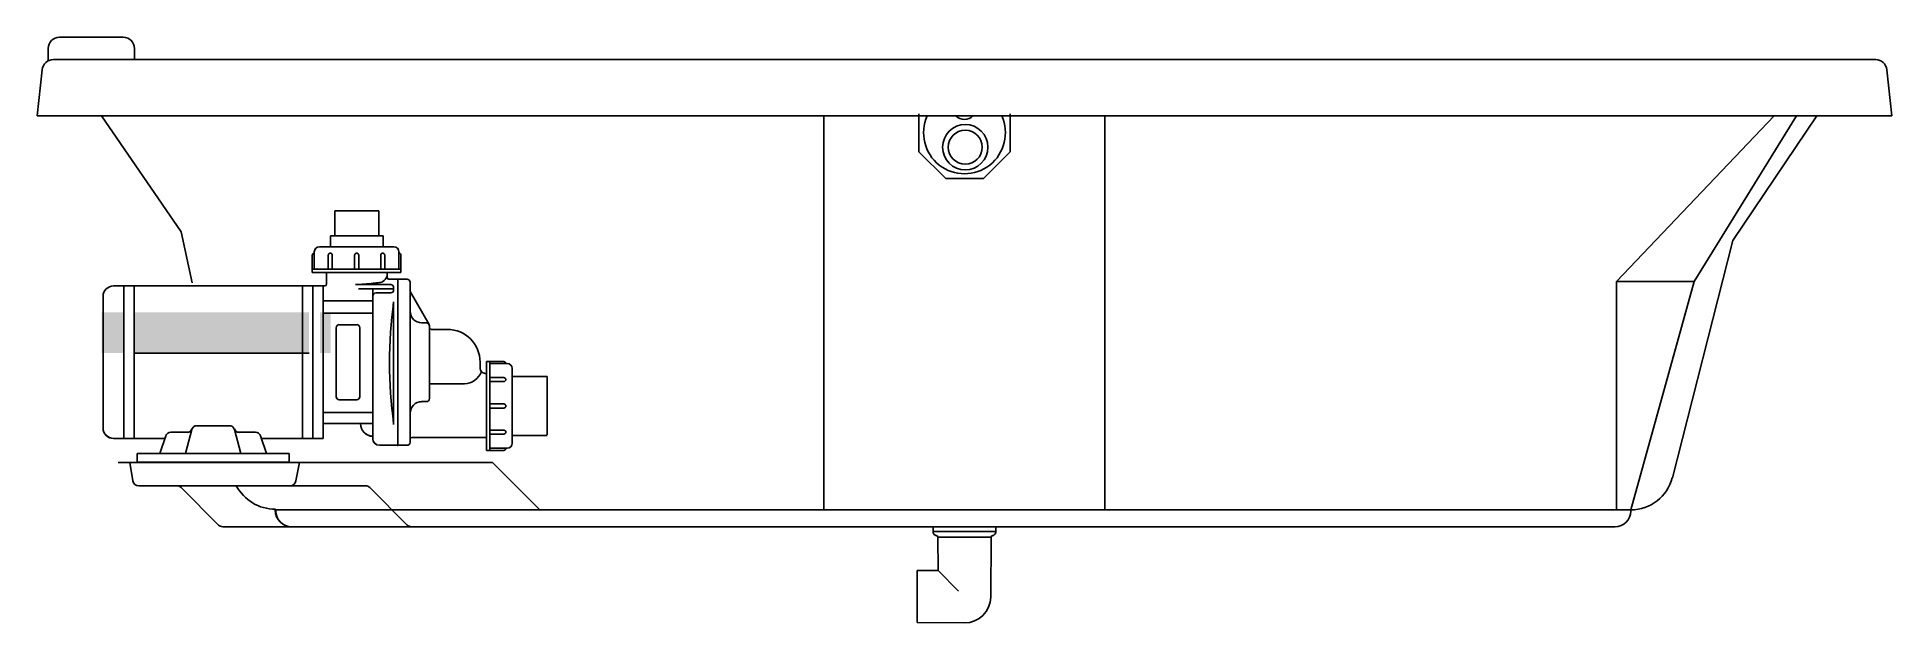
# Model space of a CAD drawing. Header units: millimetres. Extents: x -1269.56 to -1267.91, y 2218.11 to 2218.63.
import ezdxf

# ---------------------------------------------------------------- set-up
doc = ezdxf.new("R2010")
doc.units = ezdxf.units.MM
doc.header["$LTSCALE"] = 10
doc.layers.add('BOMBA-J', color=7, linetype='Continuous')
doc.layers.add('jacuzzi', color=1, linetype='Continuous')

msp = doc.modelspace()

# ---------------------------------------------------------------- hatches: boundary and pattern name
at = {"layer": 'jacuzzi'}
h = msp.add_hatch(color=256, dxfattribs=at)
h.paths.add_polyline_path([(-1269.4735, 2218.3845), (-1269.4735, 2218.3484), (-1269.3179, 2218.3484), (-1269.3179, 2218.3845)])
h.paths.add_polyline_path([(-1269.4831, 2218.3845), (-1269.5024, 2218.3845), (-1269.5024, 2218.3484), (-1269.4831, 2218.3484)])
h.paths.add_polyline_path([(-1269.3083, 2218.3484), (-1269.2986, 2218.3484), (-1269.2986, 2218.3845), (-1269.3083, 2218.3845)])

# ---------------------------------------------------------------- linework, layer by layer
at = {"layer": 'BOMBA-J', "color": 1, "linetype": 'Continuous'}
for p, q in [((-1269.295, 2218.4748), (-1269.2558, 2218.4748)), ((-1269.3088, 2218.4429), (-1269.2425, 2218.4429)), ((-1269.2988, 2218.4525), (-1269.252, 2218.4525)), ((-1269.3133, 2218.4372), (-1269.3133, 2218.4384)), ((-1269.3133, 2218.4372), (-1269.3133, 2218.4384)), ((-1269.3133, 2218.423), (-1269.3133, 2218.4372)), ((-1269.238, 2218.4372), (-1269.238, 2218.4384)), ((-1269.238, 2218.4372), (-1269.238, 2218.4384)), ((-1269.238, 2218.4372), (-1269.238, 2218.423)), ((-1269.3151, 2218.423), (-1269.2362, 2218.423)), ((-1269.3151, 2218.42), (-1269.2362, 2218.42)), ((-1269.3025, 2218.4095), (-1269.3025, 2218.42)), ((-1269.2767, 2218.4092), (-1269.2453, 2218.4092)), ((-1269.2485, 2218.4156), (-1269.2485, 2218.42)), ((-1269.2471, 2218.4142), (-1269.2391, 2218.4142)), ((-1269.2471, 2218.4141), (-1269.2391, 2218.4141)), ((-1269.2391, 2218.2665), (-1269.2391, 2218.4141)), ((-1269.2391, 2218.2665), (-1269.2391, 2218.4141)), ((-1269.2308, 2218.4141), (-1269.2391, 2218.4141)), ((-1269.228, 2218.2693), (-1269.228, 2218.4113)), ((-1269.5012, 2218.3988), (-1269.5012, 2218.2819)), ((-1269.5012, 2218.3988), (-1269.5012, 2218.2818)), ((-1269.4919, 2218.4081), (-1269.3039, 2218.4081)), ((-1269.4826, 2218.4081), (-1269.4826, 2218.2726)), ((-1269.4826, 2218.4081), (-1269.4826, 2218.2725)), ((-1269.4734, 2218.4081), (-1269.4734, 2218.2726)), ((-1269.4734, 2218.4081), (-1269.4734, 2218.2725)), ((-1269.3239, 2218.4081), (-1269.3239, 2218.2725)), ((-1269.3146, 2218.4081), (-1269.3146, 2218.2725)), ((-1269.3053, 2218.4081), (-1269.3053, 2218.2858)), ((-1269.3053, 2218.4061), (-1269.3053, 2218.2857)), ((-1269.3053, 2218.3947), (-1269.2612, 2218.3947)), ((-1269.274, 2218.4055), (-1269.2427, 2218.4055)), ((-1269.2586, 2218.4019), (-1269.2453, 2218.4019)), ((-1269.2427, 2218.4067), (-1269.2427, 2218.4045)), ((-1269.2427, 2218.4066), (-1269.2427, 2218.4045)), ((-1269.2427, 2218.3928), (-1269.2427, 2218.2849)), ((-1269.2111, 2218.3739), (-1269.228, 2218.4031)), ((-1269.3053, 2218.3839), (-1269.2612, 2218.3839)), ((-1269.2939, 2218.3096), (-1269.2939, 2218.3709)), ((-1269.2755, 2218.3736), (-1269.2911, 2218.3736)), ((-1269.2727, 2218.3096), (-1269.2727, 2218.3709)), ((-1269.2136, 2218.3753), (-1269.2178, 2218.3753)), ((-1269.2108, 2218.3081), (-1269.2108, 2218.3725)), ((-1269.195, 2218.3695), (-1269.2094, 2218.3695)), ((-1269.1657, 2218.3348), (-1269.1657, 2218.3403)), ((-1269.1608, 2218.3304), (-1269.1613, 2218.3304)), ((-1269.1601, 2218.3409), (-1269.1601, 2218.262)), ((-1269.1571, 2218.3409), (-1269.1571, 2218.262)), ((-1269.1571, 2218.3391), (-1269.1417, 2218.3391)), ((-1269.1372, 2218.3346), (-1269.1372, 2218.2683)), ((-1269.1372, 2218.3346), (-1269.1372, 2218.2683)), ((-1269.1062, 2218.3276), (-1269.1372, 2218.3276)), ((-1269.1062, 2218.3276), (-1269.1372, 2218.3276)), ((-1269.1062, 2218.3276), (-1269.1062, 2218.2757)), ((-1269.1062, 2218.3276), (-1269.1062, 2218.2794)), ((-1269.1796, 2218.321), (-1269.2108, 2218.321)), ((-1269.3053, 2218.2957), (-1269.2612, 2218.2957)), ((-1269.3053, 2218.2957), (-1269.3053, 2218.2858)), ((-1269.3053, 2218.2957), (-1269.3053, 2218.2857)), ((-1269.2755, 2218.3068), (-1269.2911, 2218.3068)), ((-1269.2612, 2218.2957), (-1269.2612, 2218.2858)), ((-1269.2612, 2218.2957), (-1269.2612, 2218.2857)), ((-1269.2136, 2218.3053), (-1269.2178, 2218.3053)), ((-1269.441, 2218.2781), (-1269.4264, 2218.2781)), ((-1269.441, 2218.278), (-1269.4264, 2218.278)), ((-1269.4223, 2218.2804), (-1269.4278, 2218.2592)), ((-1269.4223, 2218.2804), (-1269.4278, 2218.2592)), ((-1269.4178, 2218.2839), (-1269.4033, 2218.2839)), ((-1269.4178, 2218.2838), (-1269.4033, 2218.2838)), ((-1269.3888, 2218.2839), (-1269.4033, 2218.2839)), ((-1269.3888, 2218.2838), (-1269.4033, 2218.2838)), ((-1269.3843, 2218.2804), (-1269.3787, 2218.2592)), ((-1269.3843, 2218.2804), (-1269.3787, 2218.2592)), ((-1269.3655, 2218.2781), (-1269.3801, 2218.2781)), ((-1269.3655, 2218.278), (-1269.3801, 2218.278)), ((-1269.2612, 2218.2858), (-1269.3053, 2218.2858)), ((-1269.3053, 2218.2858), (-1269.3053, 2218.2726)), ((-1269.3053, 2218.2857), (-1269.3053, 2218.2725)), ((-1269.1062, 2218.2831), (-1269.1062, 2218.2794)), ((-1269.1062, 2218.2794), (-1269.1062, 2218.2757)), ((-1269.4919, 2218.2726), (-1269.4462, 2218.2726)), ((-1269.4919, 2218.2725), (-1269.4462, 2218.2725)), ((-1269.4506, 2218.2592), (-1269.4454, 2218.2749)), ((-1269.4506, 2218.2592), (-1269.4454, 2218.2748)), ((-1269.3559, 2218.2592), (-1269.3611, 2218.2749)), ((-1269.3559, 2218.2592), (-1269.3611, 2218.2748)), ((-1269.3604, 2218.2725), (-1269.3053, 2218.2725)), ((-1269.2612, 2218.2745), (-1269.2612, 2218.2724)), ((-1269.2612, 2218.2744), (-1269.2612, 2218.2723)), ((-1269.2391, 2218.2665), (-1269.2554, 2218.2665)), ((-1269.2308, 2218.2665), (-1269.2391, 2218.2665)), ((-1269.1601, 2218.2735), (-1269.2266, 2218.2735)), ((-1269.1429, 2218.2638), (-1269.1571, 2218.2638)), ((-1269.1429, 2218.2638), (-1269.1417, 2218.2638)), ((-1269.1429, 2218.2638), (-1269.1417, 2218.2638)), ((-1269.1062, 2218.2752), (-1269.1372, 2218.2752)), ((-1269.4709, 2218.2592), (-1269.3357, 2218.2592)), ((-1269.4709, 2218.2592), (-1269.3357, 2218.2592)), ((-1269.4709, 2218.2514), (-1269.4709, 2218.2592)), ((-1269.4709, 2218.2514), (-1269.4709, 2218.2592)), ((-1269.3357, 2218.2514), (-1269.4709, 2218.2514)), ((-1269.3357, 2218.2514), (-1269.4709, 2218.2514)), ((-1269.3357, 2218.2514), (-1269.3357, 2218.2592)), ((-1269.3357, 2218.2514), (-1269.3357, 2218.2592))]:
    msp.add_line(p, q, dxfattribs=at)
for points in [[(-1269.295, 2218.4748), (-1269.295, 2218.4525)], [(-1269.2558, 2218.4748), (-1269.2558, 2218.4525)], [(-1269.2988, 2218.4525), (-1269.2988, 2218.4429)], [(-1269.252, 2218.4525), (-1269.252, 2218.4429)], [(-1269.3151, 2218.4354), (-1269.3151, 2218.42)], [(-1269.3009, 2218.4354), (-1269.3009, 2218.423)], [(-1269.2973, 2218.4354), (-1269.2973, 2218.423)], [(-1269.2774, 2218.4354), (-1269.2774, 2218.423)], [(-1269.2738, 2218.4354), (-1269.2738, 2218.423)], [(-1269.2542, 2218.4354), (-1269.2542, 2218.423)], [(-1269.2506, 2218.4354), (-1269.2506, 2218.423)], [(-1269.2362, 2218.4354), (-1269.2362, 2218.42)], [(-1269.2612, 2218.4055), (-1269.2612, 2218.2957)], [(-1269.1447, 2218.3409), (-1269.1601, 2218.3409)], [(-1269.1447, 2218.3267), (-1269.1571, 2218.3267)], [(-1269.1447, 2218.3231), (-1269.1571, 2218.3231)], [(-1269.1447, 2218.3032), (-1269.1571, 2218.3032)], [(-1269.1447, 2218.2996), (-1269.1571, 2218.2996)], [(-1269.2612, 2218.2858), (-1269.2612, 2218.2809), (-1269.2612, 2218.2745)], [(-1269.2612, 2218.2857), (-1269.2612, 2218.2809), (-1269.2612, 2218.2744)], [(-1269.1447, 2218.28), (-1269.1571, 2218.28)], [(-1269.1447, 2218.262), (-1269.1601, 2218.262)], [(-1269.1447, 2218.2764), (-1269.1571, 2218.2764)]]:
    msp.add_lwpolyline(points, dxfattribs=at)
msp.add_lwpolyline([(-1269.2767, 2218.4092, 0.008376), (-1269.2687, 2218.4097, 0.008376), (-1269.2608, 2218.4104, 0.00574), (-1269.2553, 2218.411, 0.000724), (-1269.2547, 2218.4111)], format="xyb", dxfattribs=at)
for centre, radius, start, end in [((-1269.3088, 2218.4384), 0.0045, 90, 180), ((-1269.2425, 2218.4384), 0.0045, 0, 90), ((-1269.3133, 2218.4354), 0.0018, 90, 180), ((-1269.2991, 2218.4354), 0.0018, 0, 180), ((-1269.2756, 2218.4354), 0.0018, 0, 180), ((-1269.2524, 2218.4354), 0.0018, 0, 180), ((-1269.238, 2218.4354), 0.0018, 0, 90), ((-1269.3039, 2218.4095), 0.00141, 270, 0), ((-1269.2563, 2218.4189), 0.00798, 273.3278, 346.1608), ((-1269.2471, 2218.4156), 0.00141, 180, 270), ((-1269.2471, 2218.4155), 0.00141, 180, 270), ((-1269.2453, 2218.4066), 0.00261, 0, 90), ((-1269.2308, 2218.4113), 0.00279, 0, 90), ((-1269.4919, 2218.3988), 0.00928, 90, 180), ((-1269.4919, 2218.3988), 0.00928, 90, 180), ((-1269.2586, 2218.3992), 0.00261, 90, 180), ((-1268.8395, 2218.3398), 0.4068, 172.3703, 187.6297), ((-1268.8395, 2218.3398), 0.4068, 172.3703, 187.6297), ((-1269.2453, 2218.4045), 0.00261, 270, 0), ((-1269.2178, 2218.3855), 0.0101, 180, 270), ((-1269.2911, 2218.3709), 0.00278, 90, 180), ((-1269.2755, 2218.3709), 0.00278, 0, 90), ((-1269.2136, 2218.3725), 0.00279, 0, 90), ((-1269.2094, 2218.371), 0.00142, 180, 270), ((-1269.195, 2218.3403), 0.0292, 0, 90), ((-1269.1809, 2218.3389), 0.0179, 273.8645, 336.2532), ((-1269.1613, 2218.3348), 0.00441, 180, 270), ((-1269.1608, 2218.3311), 0.000743, 270, 345.1417), ((-1269.1447, 2218.3391), 0.0018, 0, 90), ((-1269.1447, 2218.3249), 0.0018, 270, 90), ((-1269.1417, 2218.3346), 0.0045, 0, 90), ((-1269.2911, 2218.3096), 0.00278, 180, 270), ((-1269.2755, 2218.3096), 0.00278, 270, 0), ((-1269.2178, 2218.2951), 0.0101, 90, 180), ((-1269.2136, 2218.3081), 0.00279, 270, 0), ((-1269.1447, 2218.3014), 0.0018, 270, 90), ((-1269.4919, 2218.2819), 0.00928, 180, 270), ((-1269.4919, 2218.2818), 0.00928, 180, 270), ((-1269.441, 2218.2734), 0.00464, 90, 161.6055), ((-1269.441, 2218.2734), 0.00464, 90, 161.6055), ((-1269.4264, 2218.2827), 0.00464, 270, 338.1026), ((-1269.4264, 2218.2826), 0.00464, 270, 338.1026), ((-1269.4178, 2218.2792), 0.00464, 90, 158.1026), ((-1269.4178, 2218.2792), 0.00464, 90, 158.1026), ((-1269.3888, 2218.2792), 0.00464, 21.8974, 90), ((-1269.3888, 2218.2792), 0.00464, 21.8974, 90), ((-1269.3801, 2218.2827), 0.00464, 201.8974, 270), ((-1269.3801, 2218.2826), 0.00464, 201.8974, 270), ((-1269.3655, 2218.2734), 0.00464, 18.3945, 90), ((-1269.3655, 2218.2734), 0.00464, 18.3945, 90), ((-1269.2608, 2218.2858), 0.0113, 180, 267.6128), ((-1269.2608, 2218.2857), 0.0113, 180, 267.6128), ((-1269.1447, 2218.2782), 0.0018, 270, 90), ((-1269.2554, 2218.2724), 0.00585, 180, 270), ((-1269.2554, 2218.2723), 0.00585, 180, 270), ((-1269.2308, 2218.2693), 0.00279, 270, 0), ((-1269.2266, 2218.2721), 0.00142, 90, 180), ((-1269.1447, 2218.2638), 0.0018, 270, 0), ((-1269.1417, 2218.2683), 0.0045, 270, 0)]:
    msp.add_arc(centre, radius, start, end, dxfattribs=at)
for p in [(-1269.3109, 2218.423), (-1269.2391, 2218.2665)]:
    msp.add_point(p, dxfattribs=at)
at = {"layer": 'jacuzzi'}
for p, q in [((-1269.5399, 2218.6291), (-1269.4832, 2218.6291)), ((-1269.5499, 2218.608), (-1269.5499, 2218.6191)), ((-1269.5454, 2218.6091), (-1267.9243, 2218.6091)), ((-1269.4732, 2218.6091), (-1269.4732, 2218.6191)), ((-1269.5599, 2218.5591), (-1269.5554, 2218.6002)), ((-1267.9099, 2218.5591), (-1267.9144, 2218.6002)), ((-1269.5599, 2218.5591), (-1267.9099, 2218.5591)), ((-1269.5025, 2218.5591), (-1269.4317, 2218.456)), ((-1268.8599, 2218.5591), (-1268.8599, 2218.2091)), ((-1268.6099, 2218.5591), (-1268.6099, 2218.2091)), ((-1268.1548, 2218.4119), (-1268.0146, 2218.5591)), ((-1268.0859, 2218.4119), (-1267.9948, 2218.5591)), ((-1267.9766, 2218.5591), (-1268.0515, 2218.4484)), ((-1269.4317, 2218.456), (-1269.4219, 2218.4108)), ((-1268.1052, 2218.2377), (-1268.0515, 2218.4484)), ((-1268.1548, 2218.2091), (-1268.1548, 2218.4119)), ((-1268.1548, 2218.4119), (-1268.0859, 2218.4119)), ((-1268.1422, 2218.2091), (-1268.0859, 2218.4119)), ((-1269.4735, 2218.3484), (-1269.3179, 2218.3484)), ((-1269.4879, 2218.2513), (-1269.1549, 2218.2513)), ((-1269.4775, 2218.2513), (-1269.4746, 2218.2348)), ((-1269.3266, 2218.2513), (-1269.3296, 2218.2348)), ((-1269.1549, 2218.2513), (-1269.1127, 2218.2091)), ((-1269.4695, 2218.2305), (-1269.2677, 2218.2305)), ((-1269.4318, 2218.229), (-1269.3984, 2218.1956)), ((-1269.264, 2218.229), (-1269.2306, 2218.1956)), ((-1269.3947, 2218.1941), (-1268.7629, 2218.1941)), ((-1269.3479, 2218.2087), (-1269.3479, 2218.2097)), ((-1269.3474, 2218.2091), (-1268.1421, 2218.2091)), ((-1269.3474, 2218.2081), (-1269.3474, 2218.2091)), ((-1269.3474, 2218.2081), (-1269.3474, 2218.2091)), ((-1268.7629, 2218.19), (-1268.7629, 2218.1941)), ((-1268.7629, 2218.1941), (-1268.1561, 2218.1941)), ((-1268.7069, 2218.19), (-1268.7069, 2218.1941)), ((-1268.1421, 2218.2081), (-1268.1421, 2218.2091)), ((-1268.7629, 2218.19), (-1268.7069, 2218.19)), ((-1268.7586, 2218.1848), (-1268.7584, 2218.1553)), ((-1268.7586, 2218.1848), (-1268.7111, 2218.1848)), ((-1268.7111, 2218.1848), (-1268.7115, 2218.1317)), ((-1268.7584, 2218.1553), (-1268.7769, 2218.1551)), ((-1268.7769, 2218.1532), (-1268.7769, 2218.1551)), ((-1268.7769, 2218.1104), (-1268.7769, 2218.1536)), ((-1268.7584, 2218.1553), (-1268.7401, 2218.1369)), ((-1268.7769, 2218.1091), (-1268.7769, 2218.1109)), ((-1268.7349, 2218.1087), (-1268.7769, 2218.1091))]:
    msp.add_line(p, q, dxfattribs=at)
for points in [[(-1268.7754, 2218.5609), (-1268.7754, 2218.5273), (-1268.7516, 2218.5036), (-1268.7512, 2218.5036)], [(-1268.7516, 2218.5036), (-1268.7181, 2218.5036), (-1268.6944, 2218.5273), (-1268.6944, 2218.5609)]]:
    msp.add_lwpolyline(points, dxfattribs=at)
for radius in [0.0202, 0.0151]:
    msp.add_circle((-1268.7342, 2218.5313), radius, dxfattribs=at)
for centre, radius, start, end in [((-1269.5399, 2218.6191), 0.01, 90, 180), ((-1269.4832, 2218.6191), 0.01, 0, 90), ((-1269.5454, 2218.5991), 0.01, 90, 173.7238), ((-1269.5454, 2218.5991), 0.01, 90, 173.7238), ((-1267.9243, 2218.5991), 0.01, 6.2762, 90), ((-1268.7349, 2218.5441), 0.0364, 155.6879, 24.3121), ((-1268.7349, 2218.5664), 0.0105, 224.0578, 315.9422), ((-1269.4695, 2218.2357), 0.0052, 190.0406, 270), ((-1269.4354, 2218.2253), 0.0052, 45, 90), ((-1269.3479, 2218.2492), 0.0395, 208.2737, 270), ((-1269.3347, 2218.2357), 0.0052, 270, 349.9594), ((-1269.2677, 2218.2253), 0.0052, 45, 90), ((-1268.1421, 2218.2471), 0.038, 270, 345.6797), ((-1268.1421, 2218.2471), 0.038, 270, 345.6797), ((-1269.3947, 2218.1993), 0.0052, 225, 270), ((-1269.3334, 2218.2087), 0.0146, 180, 270), ((-1269.3334, 2218.2081), 0.014, 180, 270), ((-1269.2269, 2218.1993), 0.0052, 225, 270), ((-1268.1561, 2218.2081), 0.014, 270, 0), ((-1268.759, 2218.19), 0.0039, 180, 257.8805), ((-1268.7601, 2218.1848), 0.0015, 0.5, 77.8805), ((-1268.7096, 2218.1848), 0.0015, 102.1195, 179.5), ((-1268.7108, 2218.19), 0.0039, 282.1195, 0), ((-1268.7347, 2218.1319), 0.0232, 269.5, 359.5)]:
    msp.add_arc(centre, radius, start, end, dxfattribs=at)

doc.saveas('drawing.dxf')
